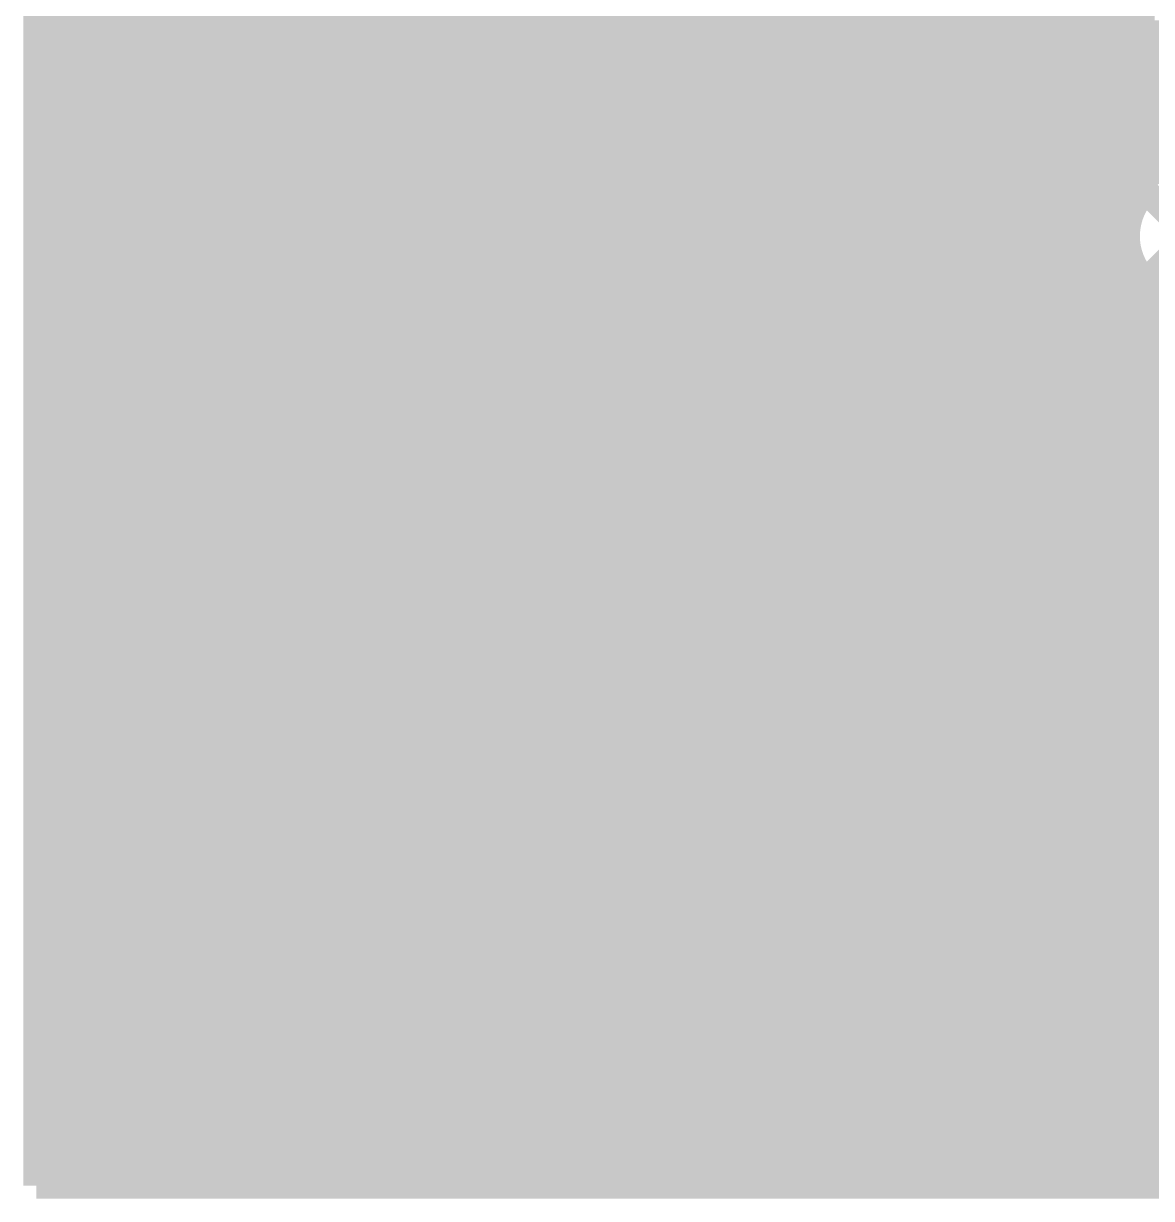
# Model space of a CAD drawing. Extents: x -11 to 221, y -93 to 178.
# Drawn here: x 17.02 to 28.19, y 40.39 to 52.01 of the extents above; entities that cross this region are included whole.
import ezdxf

# ---------------------------------------------------------------- set-up
doc = ezdxf.new("R2010")
doc.units = 0
doc.header["$MEASUREMENT"] = 0
doc.layers.get('0').update_dxf_attribs({"linetype": 'CONTINUOUS'})
for name, color, linetype in [('26-349-0_BOT', 7, 'CONTINUOUS'), ('26-349-0_DRD', 7, 'CONTINUOUS'), ('26-349-0_DRL', 2, 'CONTINUOUS'), ('26-349-0_FAB', 1, 'CONTINUOUS'), ('26-349-0_IN1', 3, 'CONTINUOUS'), ('26-349-0_IN2', 5, 'CONTINUOUS'), ('26-349-0_SMB', 10, 'CONTINUOUS'), ('26-349-0_SMT', 14, 'CONTINUOUS'), ('26-349-0_SPT', 9, 'CONTINUOUS'), ('26-349-0_SST', 12, 'CONTINUOUS'), ('26-349-0_TOP', 11, 'CONTINUOUS'), ('THRUHOLE_TAP', 15, 'CONTINUOUS')]:
    doc.layers.add(name, color=color, linetype=linetype)

# ---------------------------------------------------------------- blocks, each defined once
blk = doc.blocks.new('ROUND_50')
at = {"const_width": 1.09982}
blk.add_lwpolyline([(-0.54991, 0, 1), (0.54991, 0, 1)], format="xyb", close=True, dxfattribs=at)
blk = doc.blocks.new('ROUND_96')
at = {"const_width": 0.50038}
blk.add_lwpolyline([(-0.25019, 0, 1), (0.25019, 0, 1)], format="xyb", close=True, dxfattribs=at)
blk = doc.blocks.new('RECTANGLE_18')
blk.add_solid([(0.25019, 0.40005), (0.25019, -0.40005), (-0.25019, 0.40005), (-0.25019, -0.40005)])
blk = doc.blocks.new('OBLONG_53')
at = {"const_width": 0.65024}
blk.add_lwpolyline([(0, 0.50038), (0, -0.50038)], dxfattribs=at)
at = {"const_width": 0.32512}
for points in [[(-0.16256, 0.50038, 1), (0.16256, 0.50038, 1)], [(-0.16256, -0.50038, 1), (0.16256, -0.50038, 1)]]:
    blk.add_lwpolyline(points, format="xyb", close=True, dxfattribs=at)
blk = doc.blocks.new('ROUND_90')
at = {"const_width": 0.50038}
blk.add_lwpolyline([(-0.25019, 0, 1), (0.25019, 0, 1)], format="xyb", close=True, dxfattribs=at)

msp = doc.modelspace()

# ---------------------------------------------------------------- linework, layer by layer
at = {"layer": '26-349-0_BOT', "const_width": 0.254}
for points in [[(17.145, 97.409), (17.145, 40.513)], [(17.3736, 97.409), (17.3736, 40.513)], [(17.6022, 97.409), (17.6022, 40.513)], [(17.8308, 97.409), (17.8308, 40.513)], [(18.0594, 97.409), (18.0594, 40.513)], [(18.288, 97.409), (18.288, 40.513)], [(18.5166, 97.409), (18.5166, 40.513)], [(18.7452, 97.409), (18.7452, 40.513)], [(18.9738, 97.409), (18.9738, 51.2826)], [(19.2024, 97.409), (19.2024, 51.69154)], [(19.431, 97.409), (19.431, 51.92014)], [(19.6596, 97.409), (19.6596, 52.06746)], [(21.0312, 97.409), (21.0312, 52.03952)], [(21.2598, 97.409), (21.2598, 51.87696)], [(24.4602, 97.409), (24.4602, 40.513)], [(24.6888, 97.409), (24.6888, 40.513)], [(24.9174, 97.409), (24.9174, 40.513)], [(25.146, 97.409), (25.146, 40.513)], [(26.7462, 97.409), (26.7462, 40.513)], [(26.9748, 97.409), (26.9748, 40.513)], [(27.2034, 97.409), (27.2034, 40.513)], [(26.5176, 69.4436), (26.5176, 40.513)], [(21.4884, 63.09614), (21.4884, 51.62296)], [(24.2316, 63.09614), (24.2316, 40.513)], [(21.717, 62.64148), (21.717, 51.1048)], [(24.003, 62.64148), (24.003, 40.513)], [(21.9456, 62.40018), (21.9456, 40.513)], [(23.7744, 62.40018), (23.7744, 40.513)], [(22.1742, 62.24524), (22.1742, 40.513)], [(23.5458, 62.24524), (23.5458, 40.513)], [(22.4028, 62.14364), (22.4028, 40.513)], [(22.6314, 62.08776), (22.6314, 40.513)], [(23.0886, 62.08776), (23.0886, 40.513)], [(23.3172, 62.14364), (23.3172, 40.513)], [(22.86, 62.06998), (22.86, 40.513)], [(26.289, 59.57062), (26.289, 40.513)], [(25.3746, 59.4614), (25.3746, 40.513)], [(25.6032, 59.33948), (25.6032, 40.513)], [(25.8318, 59.31662), (25.8318, 40.513)], [(26.0604, 59.38012), (26.0604, 40.513)], [(27.432, 55.80126), (27.432, 40.513)], [(27.6606, 55.6641), (27.6606, 40.513)], [(27.8892, 55.4482), (27.8892, 40.513)], [(28.0543, 55.2831), (28.0543, 50.26406)], [(19.46148, 51.943), (17.145, 51.943)], [(28.0543, 51.943), (21.17852, 51.943)], [(19.30908, 51.81092), (20.32, 50.8)], [(21.33092, 51.81092), (20.32, 50.8)], [(19.22018, 51.7144), (17.145, 51.7144)], [(28.0543, 51.7144), (21.41982, 51.7144)], [(19.06524, 51.4858), (17.145, 51.4858)], [(28.0543, 51.4858), (21.57476, 51.4858)], [(18.96364, 51.2572), (17.145, 51.2572)], [(28.0543, 51.2572), (21.67382, 51.2572)], [(18.90776, 51.0286), (17.145, 51.0286)], [(28.0543, 51.0286), (21.73224, 51.0286)], [(18.88998, 50.8), (17.145, 50.8)], [(19.30908, 49.78908), (20.32, 50.8)], [(21.33092, 49.78908), (20.32, 50.8)], [(28.0543, 50.8), (21.75002, 50.8)], [(18.90776, 50.5714), (17.145, 50.5714)], [(21.717, 50.4952), (21.717, 40.513)], [(28.0543, 50.5714), (21.73224, 50.5714)], [(18.96364, 50.3428), (17.145, 50.3428)], [(28.0543, 50.3428), (21.67382, 50.3428)], [(18.9738, 50.3174), (18.9738, 40.513)], [(19.06524, 50.1142), (17.145, 50.1142)], [(27.9781, 50.1142), (21.57476, 50.1142)], [(19.22018, 49.8856), (17.145, 49.8856)], [(19.2024, 49.90846), (19.2024, 40.513)], [(27.94508, 49.8856), (21.41982, 49.8856)], [(21.4884, 49.9745), (21.4884, 40.513)], [(19.46148, 49.657), (17.145, 49.657)], [(19.431, 49.67986), (19.431, 40.513)], [(27.99842, 49.657), (21.17852, 49.657)], [(21.2598, 49.7205), (21.2598, 40.513)], [(19.6596, 49.53), (19.6596, 40.513)], [(21.0312, 49.55794), (21.0312, 40.513)], [(19.91614, 49.4284), (17.145, 49.4284)], [(19.8882, 49.43602), (19.8882, 40.513)], [(28.1686, 49.4284), (20.72386, 49.4284)], [(20.8026, 49.4538), (20.8026, 40.513)], [(28.1178, 49.47666), (28.1178, 40.513)], [(20.1168, 49.38522), (20.1168, 40.513)], [(20.3454, 49.36998), (20.3454, 40.513)], [(20.574, 49.39284), (20.574, 40.513)], [(32.1183, 49.1998), (17.145, 49.1998)], [(33.0835, 48.9712), (17.145, 48.9712)], [(33.21812, 48.7426), (17.145, 48.7426)], [(33.43148, 48.514), (17.145, 48.514)], [(33.8201, 48.2854), (17.145, 48.2854)], [(58.928, 48.0568), (17.145, 48.0568)], [(58.928, 47.8282), (17.145, 47.8282)], [(58.928, 47.5996), (17.145, 47.5996)], [(58.928, 47.371), (17.145, 47.371)], [(58.928, 47.1424), (17.145, 47.1424)], [(58.928, 46.9138), (17.145, 46.9138)], [(58.928, 46.6852), (17.145, 46.6852)], [(56.74614, 46.4566), (17.145, 46.4566)], [(56.29148, 46.228), (17.145, 46.228)], [(56.05018, 45.9994), (17.145, 45.9994)], [(55.89524, 45.7708), (17.145, 45.7708)], [(55.79364, 45.5422), (17.145, 45.5422)], [(55.73776, 45.3136), (17.145, 45.3136)], [(55.71998, 45.085), (17.145, 45.085)], [(55.73776, 44.8564), (17.145, 44.8564)], [(55.79364, 44.6278), (17.145, 44.6278)], [(55.89524, 44.3992), (17.145, 44.3992)], [(56.05018, 44.1706), (17.145, 44.1706)], [(56.29148, 43.942), (17.145, 43.942)], [(56.74614, 43.7134), (17.145, 43.7134)], [(58.928, 43.4848), (17.145, 43.4848)], [(58.928, 43.2562), (17.145, 43.2562)], [(58.928, 43.0276), (17.145, 43.0276)], [(58.928, 42.799), (17.145, 42.799)], [(58.928, 42.5704), (17.145, 42.5704)], [(58.928, 42.3418), (17.145, 42.3418)], [(58.928, 42.1132), (17.145, 42.1132)], [(58.928, 41.8846), (17.145, 41.8846)], [(58.928, 41.656), (17.145, 41.656)], [(58.928, 41.4274), (17.145, 41.4274)], [(58.928, 41.1988), (17.145, 41.1988)], [(58.928, 40.9702), (17.145, 40.9702)], [(58.928, 40.7416), (17.145, 40.7416)], [(18.161, 40.513), (17.145, 40.513)], [(58.928, 40.513), (18.161, 40.513)]]:
    msp.add_lwpolyline(points, dxfattribs=at)
for points in [[(20.32, 52.23002, 0.4142136), (18.88998, 50.8)], [(21.75002, 50.8, 0.4142136), (20.32, 52.23002)], [(18.88998, 50.8, 0.4142136), (20.32, 49.36998)], [(20.32, 49.36998, 0.4142136), (21.75002, 50.8)], [(28.0543, 50.26406, 0.1500719), (27.94589, 49.911)], [(27.94508, 49.911, 0.4142136), (28.575, 49.28108)]]:
    msp.add_lwpolyline(points, format="xyb", dxfattribs=at)
at = {"layer": '26-349-0_DRD', "const_width": 0.254}
for points in [[(20.32, 51.435), (19.685, 50.8)], [(20.955, 50.8), (20.32, 51.435)], [(27.305, 51.181), (27.305, 48.641)], [(29.845, 51.181), (27.305, 51.181)], [(29.845, 51.181), (27.305, 48.641)], [(29.845, 48.641), (27.305, 51.181)], [(19.685, 50.8), (20.32, 50.165)], [(20.32, 50.165), (20.955, 50.8)], [(27.305, 48.641), (29.845, 48.641)]]:
    msp.add_lwpolyline(points, dxfattribs=at)
at = {"layer": '26-349-0_FAB', "const_width": 0.254}
for points in [[(17.78, 88.9), (17.78, 41.275), (47.625, 41.275), (47.625, 56.515), (55.245, 56.515), (55.245, 92.71), (17.78, 92.71), (17.78, 88.9)], [(23.15718, 46.24832), (23.15718, 44.97832), (22.94382, 45.19168), (22.52218, 46.0375), (22.30882, 46.24832), (22.30882, 44.97832)], [(21.69668, 46.24832), (21.2725, 46.24832)], [(21.48332, 44.97832), (21.48332, 46.24832)], [(24.61768, 46.24832), (24.61768, 45.82668), (24.1935, 44.97832), (23.76932, 45.82668), (23.76932, 46.24832)], [(26.07818, 44.97832), (25.22982, 44.97832), (25.22982, 46.24832), (26.07818, 46.24832)], [(26.69032, 45.61332), (27.32532, 45.61332), (27.53868, 45.82668), (27.53868, 46.0375), (27.32532, 46.24832), (26.69032, 46.24832), (26.69032, 44.97832)], [(28.99918, 46.24832), (28.15082, 46.24832)], [(25.86482, 45.61332), (25.22982, 45.61332)], [(27.22118, 45.61332), (27.53868, 44.97832)], [(21.69668, 44.97832), (21.2725, 44.97832)], [(28.46832, 43.07332), (28.8925, 43.07332), (28.8925, 42.65168), (28.78582, 42.43832), (28.15082, 42.43832), (28.04668, 42.65168), (28.04668, 43.4975), (28.15082, 43.70832), (28.78582, 43.70832), (28.8925, 43.4975)]]:
    msp.add_lwpolyline(points, dxfattribs=at)
at = {"layer": '26-349-0_IN1', "const_width": 0.254}
for points in [[(18.034, 64.008), (18.034, 42.545)], [(18.2626, 64.008), (18.2626, 42.545)], [(18.4912, 64.008), (18.4912, 42.545)], [(24.4348, 64.008), (24.4348, 42.545)], [(24.6634, 64.008), (24.6634, 42.545)], [(24.892, 64.008), (24.892, 42.545)], [(25.1206, 64.008), (25.1206, 42.545)], [(25.3492, 64.008), (25.3492, 42.545)], [(25.5778, 64.008), (25.5778, 42.545)], [(25.8064, 64.008), (25.8064, 42.545)], [(26.035, 64.008), (26.035, 42.545)], [(26.2636, 64.008), (26.2636, 42.545)], [(26.4922, 64.008), (26.4922, 42.545)], [(26.7208, 64.008), (26.7208, 42.545)], [(26.9494, 64.008), (26.9494, 42.545)], [(24.2062, 62.76848), (24.2062, 42.545)], [(23.9776, 62.45352), (23.9776, 42.545)], [(21.9202, 62.29096), (21.9202, 42.545)], [(23.749, 62.25286), (23.749, 42.545)], [(22.1488, 62.14364), (22.1488, 42.545)], [(23.5204, 62.11824), (23.5204, 42.545)], [(22.3774, 62.04712), (22.3774, 42.545)], [(22.606, 61.9887), (22.606, 42.545)], [(22.8346, 61.96838), (22.8346, 42.545)], [(23.0632, 61.98108), (23.0632, 42.545)], [(23.2918, 62.02934), (23.2918, 42.545)], [(27.178, 56.007), (27.178, 42.545)], [(18.7198, 55.69458), (18.7198, 42.545)], [(27.4066, 55.6895), (27.4066, 42.545)], [(18.9484, 55.49392), (18.9484, 51.48072)], [(27.6352, 55.56504), (27.6352, 42.545)], [(27.8638, 55.52948), (27.8638, 50.08118)], [(28.0924, 55.56504), (28.0924, 50.45964)], [(19.177, 55.41264), (19.177, 51.81854)], [(19.4056, 55.4101), (19.4056, 52.02936)], [(21.6916, 53.73624), (21.6916, 51.48072)], [(21.463, 53.45938), (21.463, 51.81854)], [(21.2344, 53.34762), (21.2344, 52.02936)], [(19.27352, 51.9176), (18.034, 51.9176)], [(49.657, 51.9176), (21.36648, 51.9176)], [(19.07286, 51.689), (18.034, 51.689)], [(49.657, 51.689), (21.56714, 51.689)], [(18.93824, 51.4604), (18.034, 51.4604)], [(49.657, 51.4604), (21.70176, 51.4604)], [(18.84934, 51.2318), (18.034, 51.2318)], [(49.657, 51.2318), (21.78812, 51.2318)], [(18.80108, 51.0032), (18.034, 51.0032)], [(49.657, 51.0032), (21.83892, 51.0032)], [(18.78838, 50.7746), (18.034, 50.7746)], [(33.58134, 50.7746), (21.85162, 50.7746)], [(18.8087, 50.546), (18.034, 50.546)], [(28.21178, 50.546), (21.82876, 50.546)], [(18.86712, 50.3174), (18.034, 50.3174)], [(27.9654, 50.3174), (21.77288, 50.3174)], [(18.9484, 50.11674), (18.9484, 42.545)], [(21.6916, 50.11674), (21.6916, 42.545)], [(18.96364, 50.0888), (18.034, 50.0888)], [(27.8638, 50.0888), (21.67636, 50.0888)], [(19.11096, 49.8602), (18.034, 49.8602)], [(19.177, 49.77892), (19.177, 42.545)], [(21.463, 49.77892), (21.463, 42.545)], [(27.84602, 49.8602), (21.52904, 49.8602)], [(27.8638, 49.73828), (27.8638, 42.545)], [(19.3294, 49.6316), (18.034, 49.6316)], [(19.4056, 49.57064), (19.4056, 42.545)], [(21.2344, 49.57064), (21.2344, 42.545)], [(27.89936, 49.6316), (21.3106, 49.6316)], [(19.6342, 49.43094), (19.6342, 42.545)], [(21.0058, 49.43094), (21.0058, 42.545)], [(19.69262, 49.403), (18.034, 49.403)], [(19.8628, 49.33696), (19.8628, 42.545)], [(20.7772, 49.33696), (20.7772, 42.545)], [(28.04922, 49.403), (20.94738, 49.403)], [(28.0924, 49.35982), (28.0924, 42.545)], [(20.0914, 49.28616), (20.0914, 42.545)], [(20.32, 49.26838), (20.32, 42.545)], [(20.5486, 49.28616), (20.5486, 42.545)], [(32.90316, 49.1744), (18.034, 49.1744)], [(32.9819, 48.9458), (18.034, 48.9458)], [(33.11144, 48.7172), (18.034, 48.7172)], [(33.30702, 48.4886), (18.034, 48.4886)], [(33.6296, 48.26), (18.034, 48.26)], [(49.657, 48.0314), (18.034, 48.0314)], [(49.657, 47.8028), (18.034, 47.8028)], [(49.657, 47.5742), (18.034, 47.5742)], [(49.657, 47.3456), (18.034, 47.3456)], [(49.657, 47.117), (18.034, 47.117)], [(49.657, 46.8884), (18.034, 46.8884)], [(49.657, 46.6598), (18.034, 46.6598)], [(49.657, 46.4312), (18.034, 46.4312)], [(49.657, 46.2026), (18.034, 46.2026)], [(49.657, 45.974), (18.034, 45.974)], [(49.657, 45.7454), (18.034, 45.7454)], [(49.657, 45.5168), (18.034, 45.5168)], [(49.657, 45.2882), (18.034, 45.2882)], [(49.657, 45.0596), (18.034, 45.0596)], [(49.657, 44.831), (18.034, 44.831)], [(49.657, 44.6024), (18.034, 44.6024)], [(49.657, 44.3738), (18.034, 44.3738)], [(49.657, 44.1452), (18.034, 44.1452)], [(49.657, 43.9166), (18.034, 43.9166)], [(49.657, 43.688), (18.034, 43.688)], [(49.657, 43.4594), (18.034, 43.4594)], [(49.657, 43.2308), (18.034, 43.2308)], [(49.657, 43.0022), (18.034, 43.0022)], [(49.657, 42.7736), (18.034, 42.7736)], [(49.657, 42.545), (18.034, 42.545)]]:
    msp.add_lwpolyline(points, dxfattribs=at)
for points in [[(20.32, 52.33162, 0.4142136), (18.78838, 50.8)], [(21.85162, 50.8, 0.4142136), (20.32, 52.33162)], [(18.78838, 50.8, 0.4142136), (20.32, 49.26838)], [(20.32, 49.26838, 0.4142136), (21.85162, 50.8)], [(28.575, 50.64252, 0.4142136), (27.84348, 49.911)], [(27.84348, 49.911, 0.4142136), (28.575, 49.17948)]]:
    msp.add_lwpolyline(points, format="xyb", dxfattribs=at)
at = {"layer": '26-349-0_SMB', "const_width": 0.254}
for points in [[(17.526, 60.96), (17.526, 40.767)], [(17.6276, 60.96), (17.6276, 40.767)], [(17.8562, 60.96), (17.8562, 40.767)], [(18.0848, 60.96), (18.0848, 40.767)], [(18.3134, 60.96), (18.3134, 40.767)], [(18.542, 60.96), (18.542, 40.767)], [(18.7706, 60.96), (18.7706, 40.767)], [(18.9992, 60.96), (18.9992, 40.767)], [(19.2278, 60.96), (19.2278, 40.767)], [(19.4564, 60.96), (19.4564, 40.767)], [(19.685, 60.96), (19.685, 40.767)], [(19.9136, 60.96), (19.9136, 40.767)], [(20.1422, 60.96), (20.1422, 40.767)], [(20.3708, 60.96), (20.3708, 40.767)], [(20.5994, 60.96), (20.5994, 40.767)], [(20.828, 60.96), (20.828, 40.767)], [(21.0566, 60.96), (21.0566, 40.767)], [(21.2852, 60.96), (21.2852, 40.767)], [(21.5138, 60.96), (21.5138, 40.767)], [(21.7424, 60.96), (21.7424, 40.767)], [(21.971, 60.96), (21.971, 40.767)], [(22.1996, 60.96), (22.1996, 40.767)], [(22.4282, 60.96), (22.4282, 40.767)], [(22.6568, 60.96), (22.6568, 40.767)], [(22.8854, 60.96), (22.8854, 40.767)], [(23.114, 60.96), (23.114, 40.767)], [(23.3426, 60.96), (23.3426, 40.767)], [(23.5712, 60.96), (23.5712, 40.767)], [(23.7998, 60.96), (23.7998, 40.767)], [(24.0284, 60.96), (24.0284, 40.767)], [(24.257, 60.96), (24.257, 40.767)], [(24.4856, 60.96), (24.4856, 40.767)], [(24.7142, 58.547), (24.7142, 40.767)], [(24.9428, 58.547), (24.9428, 40.767)], [(25.1714, 58.547), (25.1714, 40.767)], [(25.4, 58.547), (25.4, 40.767)], [(25.6286, 58.547), (25.6286, 40.767)], [(25.8572, 58.547), (25.8572, 40.767)], [(26.0858, 58.547), (26.0858, 40.767)], [(26.3144, 58.547), (26.3144, 40.767)], [(26.543, 58.547), (26.543, 40.767)], [(26.7716, 58.547), (26.7716, 40.767)], [(27.0002, 55.4228), (27.0002, 40.767)], [(27.2288, 55.1942), (27.2288, 40.767)], [(27.4574, 54.9656), (27.4574, 40.767)], [(27.686, 54.737), (27.686, 40.767)], [(51.943, 54.737), (46.482, 54.737), (46.482, 52.324), (44.196, 52.324), (44.196, 51.308), (41.275, 51.308), (41.275, 47.752), (27.813, 47.752)], [(27.813, 54.61), (27.813, 47.752)], [(27.813, 52.07), (17.526, 52.07)], [(27.813, 51.8414), (17.526, 51.8414)], [(27.813, 51.6128), (17.526, 51.6128)], [(27.813, 51.3842), (17.526, 51.3842)], [(27.813, 51.1556), (17.526, 51.1556)], [(27.813, 50.927), (17.526, 50.927)], [(27.813, 50.6984), (17.526, 50.6984)], [(27.813, 50.4698), (17.526, 50.4698)], [(27.813, 50.2412), (17.526, 50.2412)], [(27.813, 50.0126), (17.526, 50.0126)], [(27.813, 49.784), (17.526, 49.784)], [(27.813, 49.5554), (17.526, 49.5554)], [(27.813, 49.3268), (17.526, 49.3268)], [(27.813, 49.0982), (17.526, 49.0982)], [(27.813, 48.8696), (17.526, 48.8696)], [(27.813, 48.641), (17.526, 48.641)], [(27.813, 48.4124), (17.526, 48.4124)], [(27.813, 48.1838), (17.526, 48.1838)], [(27.813, 47.9552), (17.526, 47.9552)], [(57.15, 47.7266), (17.526, 47.7266)], [(27.9146, 47.752), (27.9146, 40.767)], [(28.1432, 47.752), (28.1432, 40.767)], [(57.15, 47.498), (17.526, 47.498)], [(57.15, 47.2694), (17.526, 47.2694)], [(57.15, 47.0408), (17.526, 47.0408)], [(57.15, 46.8122), (17.526, 46.8122)], [(57.15, 46.5836), (17.526, 46.5836)], [(57.15, 46.355), (17.526, 46.355)], [(57.15, 46.1264), (17.526, 46.1264)], [(57.15, 45.8978), (17.526, 45.8978)], [(57.15, 45.6692), (17.526, 45.6692)], [(57.15, 45.4406), (17.526, 45.4406)], [(57.15, 45.212), (17.526, 45.212)], [(57.15, 44.9834), (17.526, 44.9834)], [(57.15, 44.7548), (17.526, 44.7548)], [(57.15, 44.5262), (17.526, 44.5262)], [(57.15, 44.2976), (17.526, 44.2976)], [(57.15, 44.069), (17.526, 44.069)], [(57.15, 43.8404), (17.526, 43.8404)], [(57.15, 43.6118), (17.526, 43.6118)], [(57.15, 43.3832), (17.526, 43.3832)], [(57.15, 43.1546), (17.526, 43.1546)], [(57.15, 42.926), (17.526, 42.926)], [(57.15, 42.6974), (17.526, 42.6974)], [(57.15, 42.4688), (17.526, 42.4688)], [(57.15, 42.2402), (17.526, 42.2402)], [(57.15, 42.0116), (17.526, 42.0116)], [(57.15, 41.783), (17.526, 41.783)], [(57.15, 41.5544), (17.526, 41.5544)], [(57.15, 41.3258), (17.526, 41.3258)], [(57.15, 41.0972), (17.526, 41.0972)], [(57.15, 40.8686), (17.526, 40.8686)], [(57.15, 40.767), (17.526, 40.767)]]:
    msp.add_lwpolyline(points, dxfattribs=at)
at = {"layer": '26-349-0_SST', "const_width": 0.1524}
for points in [[(22.6695, 54.8005), (22.6695, 51.8795), (24.3078, 51.8795), (24.3078, 54.8005), (22.6695, 54.8005)], [(23.05558, 50.75936), (22.8854, 50.82032), (22.8854, 51.17592), (23.05558, 51.23434), (23.73376, 51.23434), (23.9014, 51.17592), (23.9014, 50.82032), (23.73376, 50.75936)], [(25.4127, 50.40376), (24.56688, 50.40376), (24.3967, 50.46472), (24.3967, 50.82032), (24.56688, 50.87874), (25.4127, 50.87874)], [(22.8854, 49.92116), (22.8854, 50.39614), (23.56358, 49.92116), (23.73376, 49.92116), (23.9014, 49.98212), (23.9014, 50.33772), (23.73376, 50.39614)], [(24.3967, 49.68494), (24.3967, 49.92116)], [(24.3967, 49.80432), (25.4127, 49.80432), (25.24506, 49.92116)], [(26.90622, 49.5935), (26.80462, 49.5935), (26.80462, 48.1965), (26.90622, 48.1965)], [(27.70378, 48.1965), (27.80538, 48.1965), (27.80538, 49.5935), (27.70378, 49.5935)], [(22.8854, 49.20234), (22.8854, 49.43856)], [(22.8854, 49.32172), (23.9014, 49.32172), (23.73376, 49.43856)], [(24.56688, 49.32172), (24.3967, 49.20234), (24.3967, 48.96612), (24.56688, 48.84674), (24.73706, 48.84674), (25.07488, 49.08296), (25.4127, 48.84674), (25.4127, 49.32172)], [(27.80538, 49.29378), (27.80538, 49.19472), (26.80462, 49.19472), (26.80462, 49.29378), (27.80538, 49.29378)], [(20.43176, 48.28794), (20.43176, 48.76292)], [(19.41576, 48.5267), (20.43176, 48.5267)], [(19.92376, 47.92472), (19.92376, 47.56912), (20.09394, 47.44974), (20.26412, 47.44974), (20.43176, 47.56912), (20.43176, 47.92472), (19.41576, 47.92472)], [(26.71826, 47.1424), (26.71826, 46.7868), (27.05608, 46.66742), (27.3939, 46.66742), (27.73426, 46.7868), (27.73426, 47.1424)], [(19.41576, 46.96714), (20.43176, 46.61154), (20.43176, 47.08652)], [(26.71826, 47.08144), (27.73426, 47.08144)], [(27.05608, 45.82922), (27.05608, 46.3042), (27.73426, 46.06544), (27.73426, 45.9486), (26.71826, 45.9486)]]:
    msp.add_lwpolyline(points, dxfattribs=at)
at = {"layer": '26-349-0_SST', "const_width": 0.254}
for points in [[(20.32, 52.20208, 0.4142136), (18.91792, 50.8)], [(21.72208, 50.8, 0.4142136), (20.32, 52.20208)], [(18.91792, 50.8, 0.4142136), (20.32, 49.39792)], [(20.32, 49.39792, 0.4142136), (21.72208, 50.8)]]:
    msp.add_lwpolyline(points, format="xyb", dxfattribs=at)
at = {"layer": '26-349-0_TOP'}
for points, const_width in [([(17.145, 97.409), (17.145, 40.513)], 0.254), ([(17.3736, 97.409), (17.3736, 40.513)], 0.254), ([(17.6022, 97.409), (17.6022, 40.513)], 0.254), ([(17.8308, 97.409), (17.8308, 40.513)], 0.254), ([(18.0594, 97.409), (18.0594, 40.513)], 0.254), ([(18.288, 66.41846), (18.288, 40.513)], 0.254), ([(18.5166, 66.41846), (18.5166, 40.513)], 0.254), ([(18.7452, 66.41846), (18.7452, 40.513)], 0.254), ([(18.9738, 66.41846), (18.9738, 51.52898)], 0.254), ([(19.2024, 66.41846), (19.2024, 51.84648)], 0.254), ([(19.431, 66.41846), (19.431, 52.04714)], 0.254), ([(22.1742, 57.5437), (22.1742, 40.513)], 0.254), ([(22.4028, 57.5437), (22.4028, 40.513)], 0.254), ([(21.2598, 55.18912), (21.2598, 52.00904)], 0.254), ([(21.4884, 55.18912), (21.4884, 51.7906)], 0.254), ([(21.717, 55.18912), (21.717, 51.42738)], 0.254), ([(21.9456, 55.18912), (21.9456, 40.513)], 0.254), ([(22.5806, 53.213), (22.5806, 51.7906)], 0.254), ([(28.575, 52.324), (28.575, 50.038), (28.575, 49.911), (28.575, 48.387), (28.08224, 47.89424), (27.305, 47.89424)], 0.381), ([(27.305, 52.324), (27.305, 49.89576)], 0.381), ([(19.29892, 51.943), (17.145, 51.943)], 0.254), ([(19.23542, 51.88204), (20.32, 50.8)], 0.254), ([(21.40204, 51.88204), (20.32, 50.8)], 0.254), ([(22.5806, 51.943), (21.33854, 51.943)], 0.254), ([(23.17496, 51.7906), (22.5806, 51.7906)], 0.254), ([(22.6314, 51.7906), (22.6314, 40.513)], 0.254), ([(22.86, 51.7906), (22.86, 40.513)], 0.254), ([(23.0886, 51.7906), (23.0886, 40.513)], 0.254), ([(19.09064, 51.7144), (17.145, 51.7144)], 0.254), ([(23.37054, 51.7144), (21.54936, 51.7144)], 0.254), ([(23.3172, 51.7271), (23.3172, 40.513)], 0.254), ([(25.28824, 51.7017), (23.495, 51.7017)], 0.254), ([(23.5458, 51.7017), (23.5458, 40.513)], 0.254), ([(23.7744, 51.7017), (23.7744, 40.513)], 0.254), ([(24.003, 51.7017), (24.003, 40.513)], 0.254), ([(24.2316, 51.7017), (24.2316, 40.513)], 0.254), ([(24.4602, 51.7017), (24.4602, 40.513)], 0.254), ([(24.6888, 51.7017), (24.6888, 40.513)], 0.254), ([(24.9174, 51.7017), (24.9174, 40.513)], 0.254), ([(25.146, 51.7017), (25.146, 40.513)], 0.254), ([(18.95094, 51.4858), (17.145, 51.4858)], 0.254), ([(25.35682, 51.4858), (21.68906, 51.4858)], 0.254), ([(25.3746, 51.45532), (25.3746, 40.513)], 0.254), ([(26.6827, 51.39182), (26.6827, 50.72634)], 0.254), ([(18.85696, 51.2572), (17.145, 51.2572)], 0.254), ([(25.53208, 51.2572), (21.7805, 51.2572)], 0.254), ([(25.6032, 51.20132), (25.6032, 40.513)], 0.254), ([(26.5176, 51.23942), (26.5176, 50.12944)], 0.254), ([(26.6827, 51.2572), (26.53538, 51.2572)], 0.254), ([(25.8318, 51.09464), (25.8318, 40.513)], 0.254), ([(26.0604, 51.0667), (26.0604, 49.6697)], 0.254), ([(26.289, 51.10988), (26.289, 49.90084)], 0.254), ([(18.80616, 51.0286), (17.145, 51.0286)], 0.254), ([(26.6827, 51.0286), (21.83384, 51.0286)], 0.254), ([(18.78838, 50.8), (17.145, 50.8)], 0.254), ([(19.23542, 49.71542), (20.32, 50.8)], 0.254), ([(21.40204, 49.71542), (20.32, 50.8)], 0.254), ([(26.6827, 50.8), (21.85162, 50.8)], 0.254), ([(26.6827, 50.72634), (26.62428, 50.72634)], 0.254), ([(26.62428, 50.72634), (26.62428, 50.23612)], 0.254), ([(18.80616, 50.5714), (17.145, 50.5714)], 0.254), ([(26.62428, 50.5714), (21.83384, 50.5714)], 0.254), ([(18.85696, 50.3428), (17.145, 50.3428)], 0.254), ([(26.62428, 50.3428), (21.7805, 50.3428)], 0.254), ([(26.62428, 50.23612), (26.10866, 49.7205)], 0.254), ([(18.95094, 50.1142), (17.145, 50.1142)], 0.254), ([(26.49982, 50.1142), (21.68906, 50.1142)], 0.254), ([(21.717, 50.17262), (21.717, 40.513)], 0.254), ([(18.9738, 50.06848), (18.9738, 40.513)], 0.254), ([(19.09064, 49.8856), (17.145, 49.8856)], 0.254), ([(26.27122, 49.8856), (21.54936, 49.8856)], 0.254), ([(27.305, 49.89576), (27.16276, 49.89576), (26.543, 49.276), (26.543, 47.244), (27.051, 46.736), (32.512, 46.736), (33.909, 48.133), (38.227, 48.133), (39.37, 49.276), (39.37, 49.53)], 0.381), ([(21.4884, 49.8094), (21.4884, 40.513)], 0.254), ([(19.29892, 49.657), (17.145, 49.657)], 0.254), ([(19.2024, 49.75352), (19.2024, 40.513)], 0.254), ([(26.05024, 49.657), (21.33854, 49.657)], 0.254), ([(19.431, 49.55286), (19.431, 40.513)], 0.254), ([(21.2598, 49.59096), (21.2598, 40.513)], 0.254), ([(19.63674, 49.4284), (17.145, 49.4284)], 0.254), ([(19.6596, 49.41824), (19.6596, 40.513)], 0.254), ([(25.93848, 49.4284), (21.00072, 49.4284)], 0.254), ([(21.0312, 49.44364), (21.0312, 40.513)], 0.254), ([(19.8882, 49.32934), (19.8882, 40.513)], 0.254), ([(20.8026, 49.34712), (20.8026, 40.513)], 0.254), ([(25.9207, 49.1998), (17.145, 49.1998)], 0.254), ([(20.1168, 49.28108), (20.1168, 40.513)], 0.254), ([(20.3454, 49.26838), (20.3454, 40.513)], 0.254), ([(20.574, 49.2887), (20.574, 40.513)], 0.254), ([(25.9207, 49.276), (25.9207, 47.244)], 0.254), ([(25.9207, 48.9712), (17.145, 48.9712)], 0.254), ([(25.9207, 48.7426), (17.145, 48.7426)], 0.254), ([(25.9207, 48.514), (17.145, 48.514)], 0.254), ([(25.9207, 48.2854), (17.145, 48.2854)], 0.254), ([(25.9207, 48.0568), (17.145, 48.0568)], 0.254), ([(25.9207, 47.8282), (17.145, 47.8282)], 0.254), ([(25.9207, 47.5996), (17.145, 47.5996)], 0.254), ([(25.9207, 47.371), (17.145, 47.371)], 0.254), ([(25.92832, 47.1424), (17.145, 47.1424)], 0.254), ([(26.01468, 46.9138), (17.145, 46.9138)], 0.254), ([(26.0604, 46.8503), (26.0604, 40.513)], 0.254), ([(26.10358, 46.80458), (26.6065, 46.30166)], 0.254), ([(26.22042, 46.6852), (17.145, 46.6852)], 0.254), ([(26.289, 46.61662), (26.289, 40.513)], 0.254), ([(26.44902, 46.4566), (17.145, 46.4566)], 0.254), ([(26.5176, 46.38802), (26.5176, 40.513)], 0.254), ([(26.69032, 46.228), (17.145, 46.228)], 0.254), ([(26.7462, 46.19244), (26.7462, 40.513)], 0.254), ([(26.9748, 46.11878), (26.9748, 40.513)], 0.254), ([(32.512, 46.1137), (27.051, 46.1137)], 0.254), ([(27.2034, 46.1137), (27.2034, 40.513)], 0.254), ([(27.432, 46.1137), (27.432, 40.513)], 0.254), ([(27.6606, 46.1137), (27.6606, 40.513)], 0.254), ([(27.8892, 46.1137), (27.8892, 40.513)], 0.254), ([(28.1178, 46.1137), (28.1178, 40.513)], 0.254), ([(55.92064, 45.9994), (17.145, 45.9994)], 0.254), ([(55.78094, 45.7708), (17.145, 45.7708)], 0.254), ([(55.68696, 45.5422), (17.145, 45.5422)], 0.254), ([(55.63616, 45.3136), (17.145, 45.3136)], 0.254), ([(55.61838, 45.085), (17.145, 45.085)], 0.254), ([(55.63616, 44.8564), (17.145, 44.8564)], 0.254), ([(55.68696, 44.6278), (17.145, 44.6278)], 0.254), ([(55.78094, 44.3992), (17.145, 44.3992)], 0.254), ([(55.92064, 44.1706), (17.145, 44.1706)], 0.254), ([(56.12892, 43.942), (17.145, 43.942)], 0.254), ([(56.46674, 43.7134), (17.145, 43.7134)], 0.254), ([(58.928, 43.4848), (17.145, 43.4848)], 0.254), ([(58.928, 43.2562), (17.145, 43.2562)], 0.254), ([(58.928, 43.0276), (17.145, 43.0276)], 0.254), ([(58.928, 42.799), (17.145, 42.799)], 0.254), ([(58.928, 42.5704), (17.145, 42.5704)], 0.254), ([(58.928, 42.3418), (17.145, 42.3418)], 0.254), ([(58.928, 42.1132), (17.145, 42.1132)], 0.254), ([(58.928, 41.8846), (17.145, 41.8846)], 0.254), ([(58.928, 41.656), (17.145, 41.656)], 0.254), ([(58.928, 41.4274), (17.145, 41.4274)], 0.254), ([(58.928, 41.1988), (17.145, 41.1988)], 0.254), ([(58.928, 40.9702), (17.145, 40.9702)], 0.254), ([(58.928, 40.7416), (17.145, 40.7416)], 0.254), ([(58.928, 40.513), (17.145, 40.513)], 0.254)]:
    msp.add_lwpolyline(points, dxfattribs=dict(at, const_width=const_width))
at = {"layer": '26-349-0_TOP', "const_width": 0.254}
for points in [[(20.32, 52.33162, 0.4142136), (18.78838, 50.8)], [(21.85162, 50.8, 0.4142136), (20.32, 52.33162)], [(23.17496, 51.7906, 0.135933), (23.495, 51.70196)], [(23.17496, 51.7906, 0.135933), (23.495, 51.70196)], [(25.28824, 51.7017, 0.3675687), (26.035, 51.0667)], [(26.035, 51.0667, 0.2542309), (26.67021, 51.412)], [(18.78838, 50.8, 0.4142136), (20.32, 49.26838)], [(20.32, 49.26838, 0.4142136), (21.85162, 50.8)], [(26.10358, 49.71542, 0.1989124), (25.92157, 49.276)], [(26.10358, 49.71542, 0.1989124), (25.92157, 49.276)], [(25.9207, 47.244, 0.1989124), (26.10297, 46.80397)], [(26.61158, 46.29658, 0.1989124), (27.051, 46.11457)], [(26.61158, 46.29658, 0.1989124), (27.051, 46.11457)]]:
    msp.add_lwpolyline(points, format="xyb", dxfattribs=at)

# ---------------------------------------------------------------- block references
at = {"layer": '26-349-0_BOT'}
msp.add_blockref('ROUND_50', (20.32, 50.8), dxfattribs=at)
at = {"layer": '26-349-0_DRL'}
msp.add_blockref('ROUND_96', (20.32, 50.8), dxfattribs=at)
at = {"layer": '26-349-0_IN1'}
msp.add_blockref('ROUND_50', (20.32, 50.8), dxfattribs=at)
at = {"layer": '26-349-0_IN2'}
msp.add_blockref('ROUND_50', (20.32, 50.8), dxfattribs=at)
at = {"layer": '26-349-0_SMB'}
msp.add_blockref('ROUND_50', (20.32, 50.8), dxfattribs=at)
at = {"layer": '26-349-0_SMT'}
for name, p in [('OBLONG_53', (26.035, 52.324)), ('OBLONG_53', (27.305, 52.324)), ('ROUND_50', (20.32, 50.8)), ('RECTANGLE_18', (27.305, 49.89576)), ('RECTANGLE_18', (27.305, 47.89424))]:
    msp.add_blockref(name, p, dxfattribs=at)
at = {"layer": '26-349-0_SPT'}
for name, p in [('OBLONG_53', (26.035, 52.324)), ('OBLONG_53', (27.305, 52.324)), ('RECTANGLE_18', (27.305, 49.89576)), ('RECTANGLE_18', (27.305, 47.89424))]:
    msp.add_blockref(name, p, dxfattribs=at)
at = {"layer": '26-349-0_TOP'}
for name, p in [('OBLONG_53', (26.035, 52.324)), ('OBLONG_53', (27.305, 52.324)), ('ROUND_50', (20.32, 50.8)), ('RECTANGLE_18', (27.305, 49.89576)), ('RECTANGLE_18', (27.305, 47.89424))]:
    msp.add_blockref(name, p, dxfattribs=at)
at = {"layer": 'THRUHOLE_TAP'}
msp.add_blockref('ROUND_90', (20.32, 50.8), dxfattribs=at)

doc.saveas('drawing.dxf')
